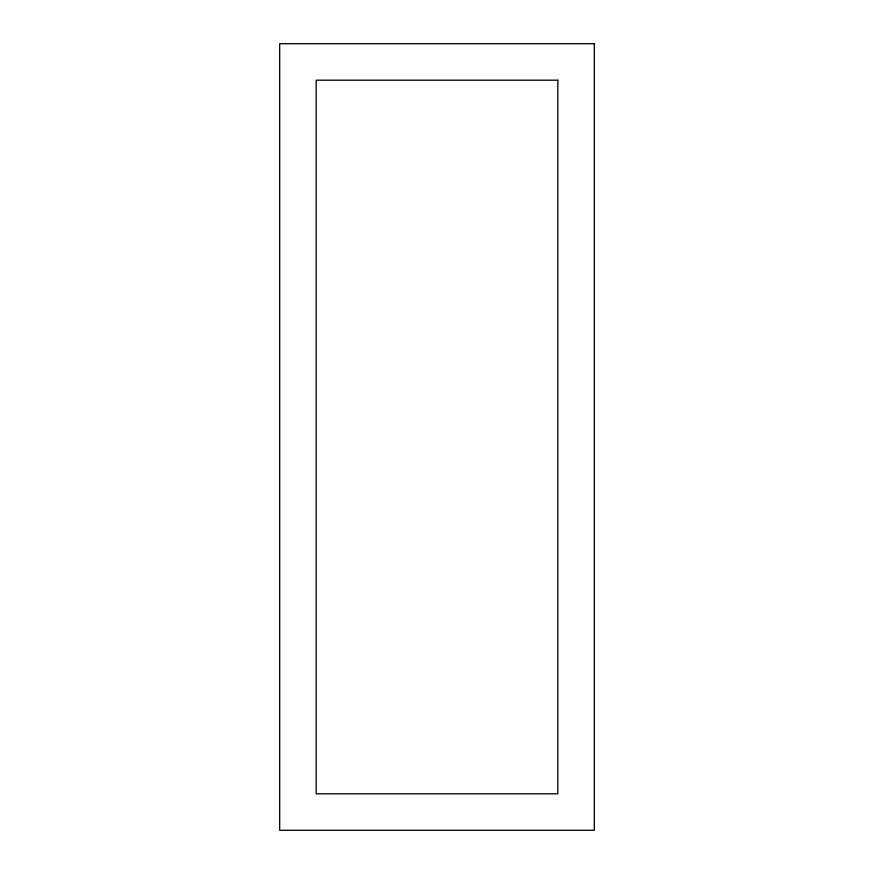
<?xml version="1.0" encoding="UTF-8"?>
<svg xmlns="http://www.w3.org/2000/svg" width="874" height="874" viewBox="0 0 874 874"><rect width="100%" height="100%" fill="white"/><g stroke="black" fill="none" stroke-linecap="round" stroke-linejoin="round"><path stroke-width="1.31" d="M594.32 43.7L279.68 43.7L279.68 830.3L594.32 830.3L594.32 43.7M557.82 80.2L316.18 80.2L316.18 793.8L557.82 793.8L557.82 80.2"/></g></svg>
